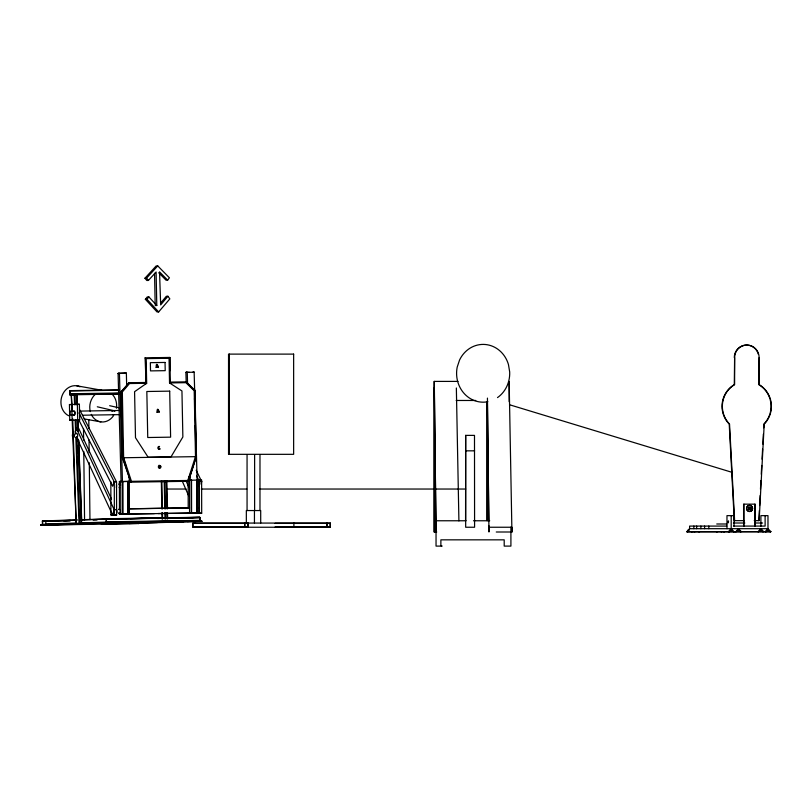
<?xml version="1.0" encoding="UTF-8"?>
<svg xmlns="http://www.w3.org/2000/svg" width="812" height="812" viewBox="0 0 812 812"><rect width="100%" height="100%" fill="white"/><g stroke="black" fill="none" stroke-linecap="round" stroke-linejoin="round"><path stroke-width="1.22" d="M487.433 398.103L488.966 532.002L488.885 525.679M496.264 532.002L511.925 532.002L511.956 527.242L488.986 527.242M758.814 520.644L759.342 510.606M759.606 505.592L760.133 495.553M760.468 489.281L760.925 480.501M761.26 474.228L761.717 465.449M762.052 459.176L762.58 449.148M762.844 444.123L763.371 434.095M763.696 427.822L763.899 424.057A25.05 24.522 -90 0 0 769.949 413.866M734.616 520.644L729.531 424.057A25.05 24.522 -90 0 1 734.616 384.644L734.616 357.595A12.525 12.261 -90 0 1 746.878 345.059A12.525 12.261 -90 0 1 759.139 357.595L759.139 384.644A25.05 24.522 -90 0 1 764.214 424.057L759.139 520.644L754.236 520.644M748.776 508.474L749.506 507.612M749.405 509.266C747.334 508.251 751.303 507.429 749.791 507.693M749.679 509.205L749.131 508.251M751.293 508.84C751.79 506.272 748.41 509.134 750.613 508.657M136.802 523.182L138.872 523.537L40.6 525.12C44.579 525.466 41.29 515.315 42.721 525.059M75.029 432.278L76.298 428.086L78.541 428.046L111.538 499.116M110.848 481.749L110.909 514.93L114.36 515.062L114.289 481.881L116.542 481.841L116.603 515.031L112.635 515.001L114.218 509.753L76.298 428.086M197.966 486.459L199.458 481.709L196.707 476.005M200.96 484.043L201.711 481.668L196.21 470.27M79.008 412.902L114.147 481.648L112.685 486.256L78.703 419.774M122.399 457.765L130.864 482.166L122.815 457.755L121.506 391.658L129.138 382.726L121.089 391.668L122.399 457.765L196.321 456.638L188.404 481.283L196.321 456.638L195.012 390.42L186.202 381.853L170.337 382.097M42.63 525.059L42.924 524.532L108.838 522.532L106.443 522.563L201.812 521.375L200.026 520.756L106.484 522.238L106.342 519.091L199.884 517.609L200.026 520.756M42.924 524.532L45.634 524.339L46 520.827L77.282 519.863M749.171 507.733L749.212 508.84M750.653 509.165L750.329 508.647L749.76 509.256M749.983 508.261L750.653 507.744L751.323 508.261M749.334 509.266L750.542 508.84M158.756 272.761L166.054 280.191L167.648 280.14L169.414 277.795L157.741 265.9L156.148 265.96L144.952 278.212L146.81 280.495L148.403 280.445L156.107 272.01L156.787 305.495L155.194 305.556M160.685 303.049L166.318 296.299L167.911 296.248L169.83 298.877L158.655 311.92L157.061 311.97L145.368 299.293L147.256 296.938L148.85 296.887L156.787 305.495M145.368 299.293L146.962 299.242L148.85 296.887M167.911 296.248L160.664 304.916L159.538 271.878L167.648 280.14M144.952 278.212L146.546 278.151L157.741 265.9M689.256 530.175C686.15 533.961 686.627 530.49 689.601 528.693L689.601 526.085L726.791 526.085M692.524 531.606L691.621 531.799M699.68 531.606L698.777 531.799M722.081 531.606L721.178 531.799M731.196 515.64L731.196 528.693L728.374 531.677L728.922 532.002M760.895 526.085L760.895 515.64L767.979 515.64L767.979 528.693L765.077 531.677L765.99 531.85L767.949 530.013L770.324 531.951L770.862 531.606L767.939 528.693L689.601 528.693M748.309 508.099C750.998 505.998 747.294 508.16 748.654 509.408L750.217 509.763L751.161 508.799L750.816 507.49L749.253 507.135M751.161 508.799L750.217 509.763M199.884 517.609L106.078 519.02L199.823 517.366L181.918 517.823M146.667 383.274L134.579 391.688L135.492 437.698L148.129 457.237L170.997 456.882L182.862 436.978L181.949 390.958L169.535 382.929L169.048 358.275L146.18 358.62L146.667 383.274L129.524 383.538L122.328 391.952L123.627 457.613L131.453 481.333L187.805 480.471L195.499 456.506L194.2 390.765L185.877 382.675L169.535 382.929M129.392 508.85L189.561 507.886L188.211 507.835L188.151 480.176L191.52 480.207L191.581 513.093L189.572 513.103L189.5 480.217L198.098 480.085L198.158 512.971L120.237 514.148L128.6 514.087M198.148 512.981L194.799 512.93M109.518 518.868L79.332 520.147M694.808 531.85L693.905 531.677M717.209 531.85L716.306 531.677M724.365 531.85L723.451 531.677M197.773 485.505L198.767 483.922A2.091 1.056 89.1 0 0 198.219 481.587L197.966 481.384A2.091 1.056 89.1 0 0 197.692 481.323M749.547 509.286L748.968 509.053M119.455 509.408L119.394 481.496L122.764 481.536L122.825 514.199L119.465 514.158L119.465 513.235M120.298 481.475L129.321 481.425L129.189 476.39M128.54 481.425L127.931 481.445L128.002 514.108L128.509 514.087M197.296 480.095L196.687 480.115L196.758 513.001L197.357 512.981L158.137 513.539M119.465 514.158L120.876 514.128M128.134 481.455L128.205 514.108L129.392 514.077L129.341 481.414L121.089 481.607L118.085 373.439L126.367 373.256L126.672 385.832M186.192 382.462L185.907 372.403L187.166 372.322M118.085 373.439L126.367 373.256L124.977 373.337M189.358 372.353L185.907 372.403L187.257 372.322L187.572 383.64M71.953 411.237L71.253 394.805L74.846 394.642M74.592 404.792L74.207 394.683L74.927 394.652L76.957 394.602L77.343 404.721M72.004 415.023L76.186 523.72L81.809 523.527L81.18 523.547L77.993 438.866M128.712 382.736L145.835 382.472L145.348 357.818L145.866 383.843M170.368 383.467L169.85 357.442L169.698 371.013M187.542 383.579L195.012 390.42M69.446 404.569L79.383 404.285L79.698 419.946L69.751 420.22L69.446 404.569L71.446 404.528M114.147 481.648L116.39 481.577L79.525 409.461M40.6 525.12L109.752 523.04L106.159 523.09L106.281 518.838M80.875 519.751L109.671 518.858M45.705 521.182L76.846 520.218M157.538 518.462L176.377 517.873M183.695 517.65L192.87 517.721M199.823 517.366L199.691 521.436L201.812 521.375M169.211 518.452L175.433 518.259M45.756 523.963L76.896 522.999M79.393 522.928L106.788 522.075M106.484 522.238L108.27 522.857L42.63 524.887M136 522.827L145.967 522.522M162.248 521.984L172.124 521.71M187.064 521.253L195.783 520.979L196.098 521.497L128.976 523.517M136.304 523.172L157.487 522.522M162.461 522.37L183.644 521.71M187.379 521.598L196.098 521.324M71.334 394.805L72.43 411.217M76.186 523.72L72.715 418.799M188.343 480.156L189.358 480.125M189.632 513.022L188.222 513.052L191.378 513.082L191.317 480.207M72.217 394.784L69.7 394.825L69.629 390.643L70.553 394.287L118.491 393.526M70.553 394.287L119.537 393.505M69.7 394.825L118.897 394.043M144.932 357.828L169.85 357.442M126.327 373.256L118.044 373.449L119.435 373.358L122.439 481.526M185.907 372.403L194.149 372.211L195.053 404.914M69.629 390.643L118.968 389.861M70.065 390.988L119.262 390.207M70.116 393.769L119.313 392.988M72.867 394.246L118.572 393.871M121.678 400.103L122.49 400.093M194.362 399.007L195.184 398.996M79.383 404.285L77.384 404.315L77.688 419.977L79.698 419.946M79.921 411.085L120.349 410.446M82.53 415.226L119.161 414.648M69.751 420.22L71.75 420.19M197.083 479.973L201.62 480.024L201.691 513.204L195.996 513.103L201.691 513.204M130.448 482.176L188.404 481.283M199.458 481.709L201.711 481.668M129.301 508.779L188.211 507.835M114.218 509.753L116.461 509.723M154.381 513.6L126.043 514.026M110.909 514.93L116.603 515.031M106.067 518.746L199.701 517.264M106.078 519.02L125.038 518.726M130.093 518.645L175.605 517.924M42.549 520.888L70.471 520.441M93.157 520.086L97.044 520.025M42.427 520.989L46.223 520.928M48.75 520.898L70.258 520.553M63.884 520.898L70.218 520.796M106.392 521.872L199.945 520.39M106.666 522.38L201.752 520.959M108.27 522.684L201.812 521.202M48.69 524.288L57.55 524.156M101.825 523.456L109.417 523.334M48.365 524.481L68.604 524.156M101.5 523.638L120.48 523.334M40.651 524.704L43.178 524.664M48.243 524.582L76.074 524.146M101.378 523.74L126.682 523.344M40.6 524.948L43.127 524.907M48.192 524.836L91.208 524.146M101.327 523.994L136.751 523.425M195.002 512.93L196.007 512.93M126.246 514.037L127.251 514.037M744.421 520.644L734.292 520.644L729.217 424.057A25.05 24.522 -90 0 1 734.292 384.644L734.616 357.595M759.139 357.595L758.814 384.644A25.05 24.522 -90 0 1 769.949 398.814M458.009 381.407L434.146 381.407L434.146 532.002L436.734 532.002M456.182 400.478L475.741 400.478M465.57 435.384L474.492 435.384L474.584 527.242L465.672 527.242L465.672 435.384L465.57 520.949M465.672 450.833L474.584 450.833M167.14 489.037L186.11 489.037M201.295 489.037L246.828 489.037M259.485 489.037L465.672 489.037M750.816 507.49L750.877 508.799M750.075 507.693L749.05 507.896M749.334 509.002L748.745 508.688M749.212 509.124L750.43 509.205M748.654 509.408L748.593 508.099M465.986 520.766L436.044 520.766L436.044 546.1L442.124 546.1L440.875 545.623L440.875 539.838L504.201 539.838L504.201 546.1L510.91 546.1L510.91 527.1M473.477 520.766L489.697 520.766M733.398 523.009L744.817 523.009M754.957 523.009L762.569 523.009M275.085 523.334L330.119 523.334L330.119 526.988L275.085 526.988M716.752 523.994L726.791 523.994M733.439 526.085L765.117 526.085L765.117 515.64M686.749 531.677L770.862 531.606M686.932 531.86L770.679 531.789M121.617 514.199L122.622 514.189L122.561 481.526M197.671 507.642L198.808 507.652M196.057 512.89L198.331 512.9M196.748 480.034L198.098 480.085M119.394 481.496L120.744 481.546L120.815 514.209M76.673 385.781L101.906 390.267M84.062 418.89L100.881 421.885M109.671 405.706L120.206 408.06M119.658 487.86L119.131 487.596M97.298 406.782L113.629 410.628M509.591 404.772L732.079 472.351M728.334 531.799L729.277 531.85C731.033 526.227 737.651 537.179 731.236 528.693M193.388 521.02L192.931 520.502M146.962 299.242L158.655 311.92M146.546 278.151L148.403 280.445M76.308 436.765L112.635 515.001M186.192 481.181L188.688 486.936M182.081 480.674L188.567 495.624M123.597 458.81L126.337 467.113M77.911 419.885L78.338 431.263M78.673 440.104L81.667 519.741M76.815 394.612L77.191 404.721M77.759 419.895L78.185 431.263M78.52 440.114L81.657 523.537M76.338 394.632L76.714 404.741M77.282 419.905L77.708 431.284M74.927 394.652L75.303 404.762M75.871 419.936L76.257 430.045M76.541 437.627L79.769 523.578L79.058 523.598L75.831 437.648M75.161 419.956L75.678 433.862M195.296 413.714L197.143 480.379M190.079 474.198L190.262 480.481M188.8 476.796L188.902 480.572M154.544 273.309L155.173 304.307M511.925 532.002L509.144 381.407L509.175 401.676M456.354 387.984L458.912 520.918M194.596 390.43L194.87 404.173M195.286 425.417L195.682 445.402M166.825 480.937L167.526 508.769M167.455 512.565L167.729 518.878M166.348 480.948L166.896 508.779M166.978 512.575L167.099 518.898M164.937 480.998L165.486 508.819M165.567 512.616L165.689 518.939M164.227 481.008L164.775 508.84M164.846 512.626L164.978 518.949M161.832 481.049L162.38 508.87M162.451 512.666L162.573 518.99M161.344 481.059L161.811 508.891M161.974 512.676L162.014 519M487.393 401.605L488.824 520.614M434.298 387.679L436.044 532.002L434.298 381.407L434.298 532.002M88.792 419.763L88.894 428.614M89.026 439.992L89.178 452.629M89.3 462.749L89.959 519.629M83.494 428.695L83.636 440.074M83.768 451.452L84.57 519.721M78.053 419.845L78.155 428.695M78.348 445.128L78.459 453.979M199.376 480.054L199.437 513.235M196.89 480.125L196.961 513.011M755.211 526.085L755.211 504.161L743.599 504.161L743.599 526.085M754.835 504.161L754.835 526.085M743.965 504.161L743.965 526.085M734.038 526.085L734.038 515.64L726.973 515.64L726.973 528.693M708.805 526.085L708.805 528.693M704.583 526.085L704.583 528.693M700.878 526.085L700.878 528.693M696.645 526.085L696.645 528.693M693.834 526.085L693.834 528.693M487.22 401.676L487.22 520.614M487.068 401.656L487.068 520.614M326.992 523.334L326.992 526.988M326.769 523.07L326.769 527.242M293.893 523.07L293.893 527.242M260.703 523.07L260.703 510.545L246.34 510.545L246.34 523.07M259.982 454.73L259.982 510.545M254.623 454.73L254.623 510.545M254.45 510.545L254.45 523.07M248.198 523.07L248.198 527.242M247.061 454.73L247.061 510.545M244.848 523.334L244.848 526.988M244.625 523.07L244.625 527.242M229.349 354.113L229.349 454.324M497.502 397.596A28.887 26.552 -90 0 0 509.682 371.916L508.444 364.497A28.887 26.552 -90 0 0 485.363 344.501A28.887 26.552 -90 0 0 459.551 360.051L457.197 367.146A28.887 26.552 -90 0 0 487.86 401.727M68.695 415.744A15.661 13.368 -79.9 0 1 62.169 395.485A15.661 13.368 -79.9 0 1 80.023 386.786M111.812 393.901A15.661 13.368 -79.9 0 1 116.431 408.233M113.507 415.734A15.661 13.368 -79.9 0 1 91.279 414.364M90.294 411.603A15.661 13.368 -79.9 0 1 95.461 394.145M74.684 413.785A2.091 1.056 89.1 0 1 73.831 415.338A2.091 1.056 89.1 0 1 72.755 414.353M73.334 411.268A2.091 1.056 89.1 0 1 73.882 411.248M74.369 411.775A2.091 1.056 89.1 0 1 74.663 412.709M111.965 411.461A2.091 1.797 -86.6 0 1 114.817 411.41M114.066 414.617A2.091 1.797 -86.6 0 1 112.685 414.638M116.38 484.764A2.091 1.056 89.1 0 1 116.268 487.281M118.339 512.808A2.091 1.056 89.1 0 0 119.374 513.316L119.628 513.093A2.091 1.056 89.1 0 0 119.557 509.479L119.293 509.276A2.091 1.056 89.1 0 0 118.491 509.51M116.37 509.53A2.091 1.056 89.1 0 1 116.441 513.143M73.557 411.268A2.091 1.056 89.1 0 1 74.968 411.836A2.091 1.056 89.1 0 1 74.836 414.638A2.091 1.056 89.1 0 1 73.405 414.556M118.846 484.317A2.091 1.056 89.1 0 1 119.861 483.739M120.338 484.267A2.091 1.056 89.1 0 1 120.633 485.2M75.831 433.994A2.091 1.056 89.1 0 1 77.262 433.831A2.091 1.056 89.1 0 1 77.505 436.623A2.091 1.056 89.1 0 1 76.115 437.272M770.243 399.859A25.05 24.522 -90 0 1 770.243 412.821M734.292 357.595A12.525 12.261 -90 0 1 758.398 354.347M159.964 448.924C158.655 450.711 156.635 447.067 158.837 446.478A1.807 1.553 88.1 0 1 159.558 446.519C159.72 446.387 156.716 449.3 159.964 448.924M728.09 521.517C728.273 525.608 728.902 518.878 728.09 521.517M160.411 466.778C159.101 470.432 158.837 463.287 160.411 466.778M160.817 466.758L160.735 467.407A1.167 1.005 88.1 0 1 160.268 468.037C157.792 469.854 157.65 463.764 160.248 465.591A1.167 1.005 88.1 0 1 160.715 466.179L160.817 466.758M156.158 367.389L157.863 366.77C159.791 370.505 156.046 359.148 156.158 367.389M157.041 412.263L158.756 411.643C160.654 415.389 157.02 404.092 157.041 412.263M157.254 365.106L156.807 366.486L157.761 366.476L157.254 365.106M158.137 409.979L157.69 411.369L158.655 411.349L158.137 409.979M738.382 528.693L735.713 531.86L738.402 530.013L740.402 531.799L741.305 531.606L738.382 528.693M760.783 528.693L758.103 531.86L760.803 530.013L762.803 531.799L763.706 531.606L760.783 528.693M194.149 372.211L192.891 372.292L194.149 372.211M165.049 362.446L150.352 362.67L150.514 370.891L165.212 370.668L165.049 362.446M169.698 391.14L146.83 391.496L147.743 437.516L170.611 437.16L169.698 391.14M293.639 354.113L228.537 354.113L228.537 454.324L293.639 454.324L293.639 354.113M330.342 523.07L192.718 523.07L192.718 527.242L330.342 527.242L330.342 523.07M247.975 523.334L192.941 523.334L192.941 526.988L247.975 526.988L247.975 523.334M70.167 411.654A2.091 1.056 89.1 0 0 70.715 415.135A2.091 1.056 89.1 0 0 71.953 412.537A2.091 1.056 89.1 0 0 70.167 411.654M72.654 434.044A2.091 1.056 89.1 0 0 73.192 437.526A2.091 1.056 89.1 0 0 74.44 434.927A2.091 1.056 89.1 0 0 72.654 434.044M751.719 510.616A3.065 3.004 -90 0 0 750.369 505.49A3.065 3.004 -90 0 0 746.695 509.246A3.065 3.004 -90 0 0 751.719 510.616M752.125 509.987A3.065 3.004 -90 0 0 749.527 505.379A3.065 3.004 -90 0 0 746.928 509.987A3.065 3.004 -90 0 0 752.125 509.987"/></g></svg>
